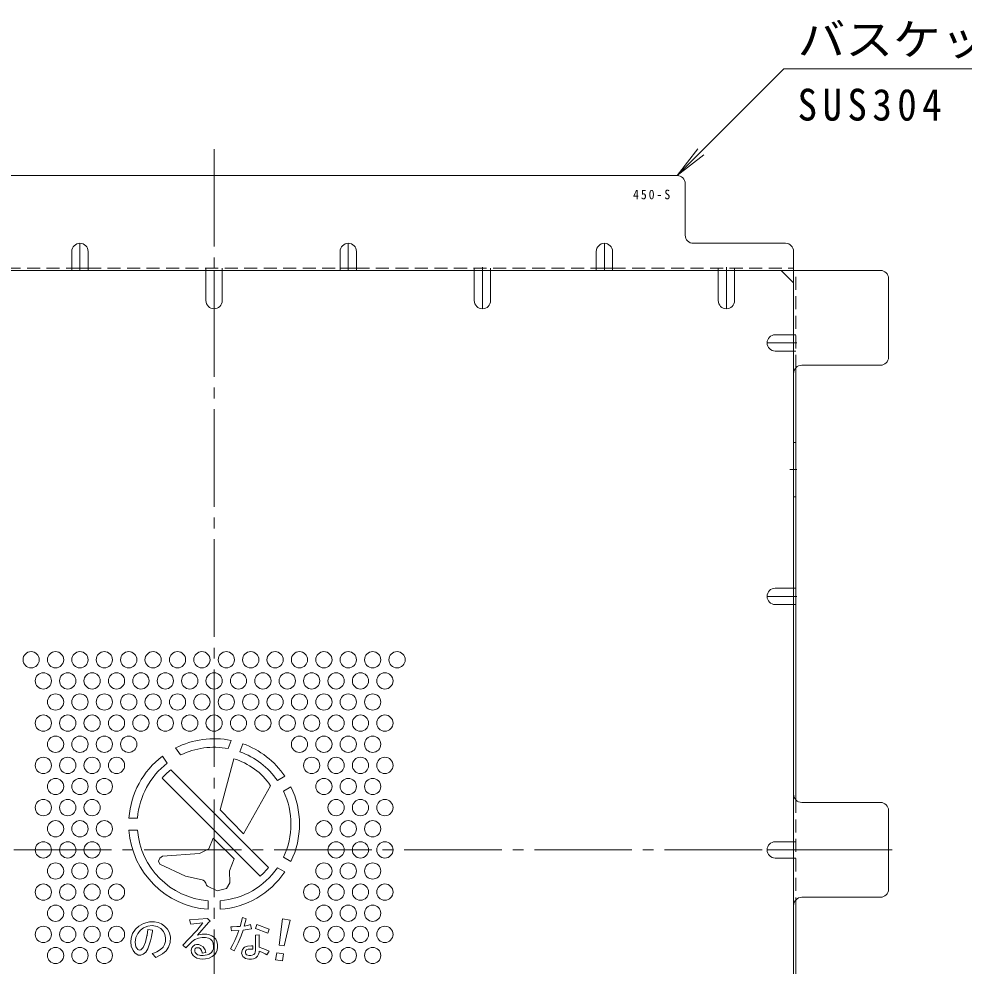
# Model space of a CAD drawing. Units: millimetres at full size, sheet at 1:4; details may follow other scales. Extents: x -744 to 1008, y -779 to 706.
# Drawn here: x 355 to 703.7, y 346 to 695.4 of the extents above; entities that cross this region are included whole.
import ezdxf
from ezdxf.enums import TextEntityAlignment as Align

# ---------------------------------------------------------------- set-up
doc = ezdxf.new("R2010")
doc.units = ezdxf.units.MM
doc.header["$LTSCALE"] = 4
for name, pattern in [('CHAIN1', [8, 5, -1, 1, -1]), ('CHAIN2', [12, 9, -1, 1, -1]), ('DASHED1', [1.8, 1.2, -0.6])]:
    doc.linetypes.add(name, pattern=pattern)
for name, color, linetype, lineweight in [('A-5_文字', 7, 'Continuous', 9), ('A-6_寸法', 2, 'Continuous', 9), ('A-7_ハッチ', 2, 'Continuous', 9), ('A-8_記号', 2, 'Continuous', 9), ('A-C_SENKIRI', 3, 'Continuous', 9)]:
    doc.layers.add(name, color=color, linetype=linetype, lineweight=lineweight)
doc.styles.add('ＭＳ ゴシック', font='')
doc.styles.get('ＭＳ ゴシック').set_extended_font_data('MS Gothic')

msp = doc.modelspace()

# ---------------------------------------------------------------- linework, layer by layer
at = {"layer": 'A-5_文字'}
for p, q in [((637.172, 676.964), (597.831, 637.624)), ((769.378, 676.964), (637.172, 676.964)), ((597.831, 637.624), (605.441, 647.54)), ((597.831, 637.624), (607.748, 645.233))]:
    msp.add_line(p, q, dxfattribs=at)
at = {"layer": 'A-6_寸法'}
for centre in [(359.532, 458.968), (368.532, 458.968), (377.532, 458.968), (386.532, 458.968), (395.532, 458.968), (404.532, 458.968), (413.532, 458.968), (422.532, 458.968), (431.532, 458.968), (440.532, 458.968), (449.532, 458.968), (458.532, 458.968), (467.532, 458.968), (476.532, 458.968), (485.532, 458.968), (494.532, 458.968), (364.032, 451.174), (373.032, 451.174), (382.032, 451.174), (391.032, 451.174), (400.032, 451.174), (409.032, 451.174), (418.032, 451.174), (427.032, 451.174), (436.032, 451.174), (445.032, 451.174), (454.032, 451.174), (463.032, 451.174), (472.032, 451.174), (481.032, 451.174), (490.032, 451.174), (368.532, 443.38), (377.532, 443.38), (386.532, 443.38), (395.532, 443.38), (404.532, 443.38), (413.532, 443.38), (422.532, 443.38), (431.532, 443.38), (440.532, 443.38), (449.532, 443.38), (458.532, 443.38), (467.532, 443.38), (476.532, 443.38), (485.532, 443.38), (364.032, 435.585), (373.032, 435.585), (382.032, 435.585), (391.032, 435.585), (400.032, 435.585), (409.032, 435.585), (418.032, 435.585), (427.032, 435.585), (436.032, 435.585), (445.032, 435.585), (454.032, 435.585), (463.032, 435.585), (472.032, 435.585), (481.032, 435.585), (490.032, 435.585), (368.532, 427.791), (377.532, 427.791), (386.532, 427.791), (395.532, 427.791), (458.532, 427.791), (467.532, 427.791), (476.532, 427.791), (485.532, 427.791), (364.032, 419.997), (373.032, 419.997), (382.032, 419.997), (391.032, 419.997), (463.032, 419.997), (472.032, 419.997), (481.032, 419.997), (490.032, 419.997), (368.532, 412.203), (377.532, 412.203), (386.532, 412.203), (467.532, 412.203), (476.532, 412.203), (485.532, 412.203), (364.032, 404.408), (373.032, 404.408), (382.032, 404.408), (472.032, 404.408), (481.032, 404.408), (490.032, 404.408), (368.532, 396.614), (377.532, 396.614), (386.532, 396.614), (467.532, 396.614), (476.532, 396.614), (485.532, 396.614), (364.032, 388.82), (373.032, 388.82), (382.032, 388.82), (472.032, 388.82), (481.032, 388.82), (490.032, 388.82), (368.532, 381.026), (377.532, 381.026), (386.532, 381.026), (467.532, 381.026), (476.532, 381.026), (485.532, 381.026), (364.032, 373.232), (373.032, 373.232), (382.032, 373.232), (391.032, 373.232), (463.032, 373.232), (472.032, 373.232), (481.032, 373.232), (490.032, 373.232), (368.532, 365.437), (377.532, 365.437), (386.532, 365.437), (467.532, 365.437), (476.532, 365.437), (485.532, 365.437), (364.032, 357.643), (373.032, 357.643), (382.032, 357.643), (391.032, 357.643), (463.032, 357.643), (472.032, 357.643), (481.032, 357.643), (490.032, 357.643), (368.532, 349.849), (377.532, 349.849), (386.532, 349.849), (467.532, 349.849), (476.532, 349.849), (485.532, 349.849)]:
    msp.add_circle(centre, 3, dxfattribs=at)
at = {"layer": 'A-7_ハッチ', "linetype": 'CHAIN2'}
for p, q in [((427.032, 647.417), (427.032, 130.223)), ((677.189, 388.82), (177.307, 388.82))]:
    msp.add_line(p, q, dxfattribs=at)
at = {"layer": 'A-7_ハッチ'}
for p, q in [((597.831, 637.624), (256.233, 637.624)), ((600.831, 615.624), (600.831, 634.624)), ((637.832, 612.624), (603.831, 612.624)), ((640.832, 168.017), (640.832, 609.624)), ((181.229, 602.624), (672.836, 602.624)), ((374.532, 603.424), (380.532, 603.424)), ((473.532, 603.424), (479.532, 603.424)), ((568.032, 603.424), (574.032, 603.424)), ((640.832, 598.011), (636.22, 602.624)), ((675.836, 570.623), (675.836, 599.624)), ((641.632, 566.667), (641.632, 407.281)), ((643.832, 567.623), (672.836, 567.623)), ((672.836, 406.32), (643.832, 406.32)), ((675.836, 374.32), (675.836, 403.32)), ((643.832, 371.32), (672.836, 371.32)), ((641.632, 210.978), (641.632, 370.359))]:
    msp.add_line(p, q, dxfattribs=at)
at = {"layer": 'A-7_ハッチ', "linetype": 'DASHED1'}
for p, q in [((286.032, 603.424), (374.532, 603.424)), ((380.532, 603.424), (473.532, 603.424)), ((424.032, 602.624), (424.032, 603.424)), ((430.032, 602.624), (430.032, 603.424)), ((479.532, 603.424), (568.032, 603.424)), ((523.032, 602.624), (523.032, 603.424)), ((529.032, 602.624), (529.032, 603.424)), ((574.032, 603.424), (640.832, 603.424)), ((613.032, 602.624), (613.032, 603.424)), ((619.032, 602.624), (619.032, 603.424)), ((641.632, 566.667), (641.632, 602.624)), ((640.832, 578.882), (641.632, 578.882)), ((640.832, 572.882), (641.632, 572.882)), ((640.832, 485.351), (641.632, 485.351)), ((640.832, 479.351), (641.632, 479.351)), ((641.632, 407.281), (641.632, 370.359)), ((640.832, 391.82), (641.632, 391.82)), ((640.832, 385.82), (641.632, 385.82))]:
    msp.add_line(p, q, dxfattribs=at)
at = {"layer": 'A-7_ハッチ'}
for centre, start, end in [((597.831, 634.624), 0, 90), ((603.831, 615.624), 180, 270), ((637.832, 609.624), 0, 90), ((672.836, 599.624), 0, 90), ((672.836, 570.623), 270, 0), ((643.832, 564.623), 90, 180), ((643.832, 409.32), 180, 270), ((672.836, 403.32), 0, 90), ((672.836, 374.32), 270, 0), ((643.832, 368.32), 90, 180)]:
    msp.add_arc(centre, 3, start, end, dxfattribs=at)
at = {"layer": 'A-8_記号', "linetype": 'CHAIN1'}
for p, q in [((377.532, 602.624), (377.532, 612.624)), ((476.532, 602.624), (476.532, 612.624)), ((571.032, 602.624), (571.032, 612.624)), ((427.032, 602.624), (427.032, 588.474)), ((526.032, 603.824), (526.032, 588.474)), ((616.032, 603.824), (616.032, 588.474)), ((642.032, 575.882), (631.032, 575.882)), ((639.486, 529.116), (642.032, 529.116)), ((642.032, 482.351), (631.032, 482.351)), ((643.54, 388.82), (631.032, 388.82))]:
    msp.add_line(p, q, dxfattribs=at)
at = {"layer": 'A-8_記号'}
for p, q in [((374.532, 609.624), (374.532, 602.624)), ((380.532, 609.624), (380.532, 602.624)), ((473.532, 609.624), (473.532, 602.624)), ((479.532, 609.624), (479.532, 602.624)), ((568.032, 609.624), (568.032, 602.624)), ((574.032, 609.624), (574.032, 602.624)), ((424.032, 591.474), (424.032, 602.624)), ((430.032, 591.474), (430.032, 602.624)), ((523.032, 591.474), (523.032, 602.624)), ((529.032, 591.474), (529.032, 602.624)), ((613.032, 591.474), (613.032, 602.624)), ((619.032, 591.474), (619.032, 602.624)), ((634.032, 578.882), (640.832, 578.882)), ((634.032, 572.882), (640.832, 572.882)), ((641.632, 539.116), (640.832, 539.116)), ((641.632, 519.116), (640.832, 519.116)), ((634.032, 485.351), (640.832, 485.351)), ((634.032, 479.351), (640.832, 479.351)), ((634.032, 391.82), (640.832, 391.82)), ((634.032, 385.82), (640.832, 385.82))]:
    msp.add_line(p, q, dxfattribs=at)
for centre, start, end in [((377.532, 609.624), 0, 180), ((476.532, 609.624), 0, 180), ((571.032, 609.624), 0, 180), ((427.032, 591.474), 180, 0), ((526.032, 591.474), 180, 0), ((616.032, 591.474), 180, 0), ((634.032, 575.882), 90, 270), ((634.032, 482.351), 90, 270), ((634.032, 388.82), 90, 270)]:
    msp.add_arc(centre, 3, start, end, dxfattribs=at)
at = {"layer": 'A-C_SENKIRI'}
for p, q in [((412.836, 426.44), (414.664, 423.83)), ((433.301, 429.19), (432.21, 426.193)), ((437.648, 427.977), (436.571, 425.017)), ((409.755, 420.797), (407.947, 423.38)), ((434.267, 422.459), (429.322, 403.569)), ((411.011, 418.351), (447.063, 382.299)), ((450.381, 414.399), (453.117, 415.978)), ((407.815, 415.309), (444.021, 379.103)), ((447.868, 412.494), (437.881, 394.684)), ((452.631, 410.502), (455.367, 412.081)), ((429.322, 403.569), (437.881, 394.684)), ((395.613, 400.57), (398.771, 400.57)), ((395.613, 396.07), (398.771, 396.07)), ((426.662, 393.156), (434.395, 385.454)), ((406.982, 385.763), (406.484, 384.632)), ((406.484, 384.632), (406.982, 383.579)), ((407.949, 386.537), (406.982, 385.763)), ((421.68, 387.492), (407.949, 386.537)), ((432.663, 381.038), (434.395, 385.454)), ((455.367, 384.559), (452.631, 386.138)), ((416.496, 379.143), (406.982, 383.579)), ((432.892, 376.685), (432.663, 381.038)), ((453.117, 380.662), (450.381, 382.241)), ((422.572, 377.759), (416.496, 379.143)), ((424.007, 376.493), (424.278, 375.748)), ((424.604, 375.392), (424.278, 375.748)), ((428.171, 373.729), (424.604, 375.392)), ((428.171, 373.729), (431.588, 374.51)), ((431.588, 374.51), (432.892, 376.685)), ((424.782, 370.059), (424.782, 366.9)), ((429.282, 370.059), (429.282, 366.9)), ((424.645, 363.542), (417.937, 362.99)), ((425.602, 362.486), (424.645, 363.542)), ((437.469, 363.888), (436.651, 360.57)), ((438.842, 363.43), (437.469, 363.888)), ((417.937, 362.99), (418.4, 361.421)), ((418.4, 361.421), (422.927, 361.899)), ((422.927, 361.899), (420.631, 359.12)), ((420.881, 357.377), (424.952, 361.983)), ((424.952, 361.983), (425.602, 362.486)), ((433.856, 360.455), (433.206, 360.415)), ((433.206, 360.415), (433.449, 358.978)), ((435.376, 360.504), (433.856, 360.455)), ((436.651, 360.57), (435.376, 360.504)), ((438.09, 360.701), (438.842, 363.43)), ((439.316, 360.929), (438.09, 360.701)), ((440.493, 361.24), (439.316, 360.929)), ((440.852, 359.736), (440.493, 361.24)), ((442.796, 361.228), (442.251, 359.804)), ((447.402, 359.576), (442.796, 361.228)), ((452.271, 363.37), (450.972, 353.716)), ((455.038, 362.882), (452.271, 363.37)), ((402.26, 357.11), (401.729, 354.754)), ((402.298, 357.322), (402.598, 359.419)), ((404.354, 359.162), (402.598, 359.419)), ((404.296, 358.707), (404.354, 359.162)), ((420.631, 359.12), (417.723, 355.987)), ((422.017, 357.614), (420.881, 357.377)), ((421.215, 356.279), (422.635, 356.452)), ((422.655, 357.699), (422.017, 357.614)), ((422.635, 356.452), (423.843, 356.439)), ((423.356, 357.71), (422.655, 357.699)), ((424.333, 357.668), (423.356, 357.71)), ((425.279, 357.476), (424.333, 357.668)), ((426.213, 357.105), (425.279, 357.476)), ((426.914, 356.658), (426.213, 357.105)), ((427.626, 355.819), (426.914, 356.658)), ((433.449, 358.978), (436.191, 359.066)), ((435.461, 357.164), (434.665, 355.395)), ((436.191, 359.066), (435.461, 357.164)), ((435.926, 354.511), (437.054, 357.12)), ((437.054, 357.12), (437.739, 359.177)), ((437.739, 359.177), (439.234, 359.409)), ((439.234, 359.409), (440.852, 359.736)), ((442.251, 359.804), (446.804, 358.064)), ((443.67, 357.501), (442.321, 357.409)), ((442.321, 357.409), (442.321, 353.265)), ((443.715, 352.909), (443.67, 357.501)), ((446.804, 358.064), (447.402, 359.576)), ((401.729, 354.754), (400.908, 352.824)), ((417.723, 355.987), (415.453, 353.664)), ((415.453, 353.664), (416.608, 352.655)), ((416.608, 352.655), (418.971, 355.071)), ((419.214, 353.208), (418.796, 352.688)), ((418.971, 355.071), (419.887, 355.748)), ((419.892, 353.738), (419.214, 353.208)), ((419.887, 355.748), (421.215, 356.279)), ((420.547, 353.885), (419.892, 353.738)), ((421.416, 353.908), (420.547, 353.885)), ((422.195, 353.592), (421.416, 353.908)), ((422.941, 353.083), (422.195, 353.592)), ((423.675, 351.965), (422.941, 353.083)), ((423.843, 356.439), (424.905, 356.226)), ((424.905, 356.226), (425.688, 355.854)), ((425.688, 355.854), (426.286, 355.204)), ((426.286, 355.204), (426.705, 354.364)), ((426.705, 354.364), (426.868, 353.295)), ((426.868, 353.295), (426.787, 352.317)), ((428.062, 354.991), (427.626, 355.819)), ((428.305, 353.908), (428.062, 354.991)), ((428.339, 352.937), (428.305, 353.908)), ((433.98, 353.958), (433.073, 352.255)), ((434.665, 355.395), (433.98, 353.958)), ((434.444, 351.569), (435.926, 354.511)), ((439.316, 353.343), (438.254, 352.918)), ((440.768, 353.466), (439.316, 353.343)), ((441.315, 353.395), (440.768, 353.466)), ((442.321, 353.265), (442.295, 351.964)), ((418.796, 352.688), (418.593, 351.875)), ((418.593, 351.875), (418.74, 350.791)), ((418.74, 350.791), (419.271, 349.888)), ((419.271, 349.888), (419.892, 349.323)), ((419.88, 351.943), (420.095, 352.406)), ((419.88, 351.423), (419.88, 351.943)), ((420.072, 350.949), (419.88, 351.423)), ((420.524, 350.407), (420.072, 350.949)), ((420.095, 352.406), (420.456, 352.654)), ((420.456, 352.654), (420.942, 352.733)), ((420.931, 350.125), (420.524, 350.407)), ((421.586, 349.91), (420.931, 350.125)), ((420.942, 352.733), (421.495, 352.654)), ((421.495, 352.654), (421.958, 352.315)), ((421.981, 349.865), (421.586, 349.91)), ((421.958, 352.315), (422.365, 351.694)), ((423.04, 349.87), (421.981, 349.865)), ((422.365, 351.694), (422.625, 350.994)), ((422.625, 350.994), (422.665, 350.769)), ((423.994, 350.969), (422.665, 350.769)), ((424.466, 350.084), (423.04, 349.87)), ((423.994, 350.969), (423.675, 351.965)), ((425.248, 350.358), (424.466, 350.084)), ((426.009, 350.924), (425.248, 350.358)), ((426.488, 351.521), (426.009, 350.924)), ((426.34, 349.447), (427.3, 350.226)), ((426.787, 352.317), (426.488, 351.521)), ((427.3, 350.226), (427.785, 350.904)), ((427.785, 350.904), (428.169, 351.852)), ((428.169, 351.852), (428.339, 352.937)), ((433.073, 352.255), (434.444, 351.569)), ((437.467, 352.08), (437.194, 350.676)), ((437.194, 350.676), (437.584, 349.467)), ((438.254, 352.918), (437.467, 352.08)), ((437.584, 349.467), (438.559, 348.726)), ((438.624, 351.357), (438.585, 350.842)), ((438.585, 350.842), (438.701, 350.454)), ((438.755, 351.637), (438.624, 351.357)), ((438.701, 350.454), (438.983, 350.143)), ((439.009, 351.879), (438.755, 351.637)), ((438.983, 350.143), (439.488, 349.91)), ((439.589, 352.157), (439.009, 351.879)), ((439.488, 349.91), (439.886, 349.852)), ((440.35, 352.241), (439.589, 352.157)), ((439.886, 349.852), (440.566, 349.813)), ((440.566, 349.813), (441.129, 349.91)), ((441.129, 349.91), (441.664, 350.182)), ((441.664, 350.182), (442.023, 350.638)), ((442.023, 350.638), (442.207, 351.114)), ((442.207, 351.114), (442.305, 351.639)), ((442.305, 351.639), (442.295, 351.964)), ((442.392, 348.953), (443.047, 349.557)), ((443.047, 349.557), (443.438, 350.301)), ((443.438, 350.301), (443.614, 350.918)), ((443.614, 350.918), (443.702, 351.397)), ((443.702, 351.397), (444.61, 351.069)), ((445, 352.455), (443.715, 352.909)), ((444.61, 351.069), (445.907, 350.427)), ((445.983, 352.052), (445, 352.455)), ((445.907, 350.427), (446.449, 350.074)), ((447.318, 351.422), (445.983, 352.052)), ((446.449, 350.074), (447.318, 351.422)), ((450.184, 350.865), (449.731, 348.297)), ((452.673, 350.426), (450.184, 350.865)), ((452.22, 347.858), (452.673, 350.426)), ((419.892, 349.323), (420.648, 348.916)), ((420.648, 348.916), (421.732, 348.623)), ((421.732, 348.623), (422.873, 348.544)), ((422.873, 348.544), (423.844, 348.566)), ((423.844, 348.566), (425.211, 348.882)), ((425.211, 348.882), (426.34, 349.447)), ((438.559, 348.726), (439.845, 348.454)), ((439.845, 348.454), (440.868, 348.461)), ((440.868, 348.461), (441.598, 348.575)), ((441.598, 348.575), (442.392, 348.953)), ((449.731, 348.297), (452.22, 347.858))]:
    msp.add_line(p, q, dxfattribs=at)
for points in [[(421.68, 387.492), (425.087, 389.143), (426.662, 393.156)], [(400.908, 352.824), (399.999, 351.937), (399.356, 351.804), (398.868, 352.092), (398.18, 353.068), (397.873, 354.801), (398.149, 356.517), (398.884, 357.988), (399.865, 359.183), (401.029, 360.04), (402.53, 360.684), (404.154, 360.868), (406.054, 360.531), (407.371, 359.857), (408.382, 358.692), (408.872, 357.589), (409.118, 356.425), (409.056, 354.985), (408.719, 353.913), (408.198, 352.963), (407.249, 352.075), (405.931, 351.247), (405.012, 350.88), (404.123, 350.573), (405.533, 349.103), (408.045, 350.42), (409.332, 351.584), (410.22, 352.871), (410.833, 354.679), (410.956, 356.67), (410.588, 358.263), (409.822, 359.581), (408.781, 360.688), (407.643, 361.485), (406.39, 361.986), (405.001, 362.259), (403.225, 362.282), (401.039, 361.712), (399.309, 360.665), (398.011, 359.504)], [(450.972, 353.716), (452.897, 353.377), (455.038, 362.882)], [(398.011, 359.504), (396.986, 357.978), (396.462, 356.293), (396.326, 354.949), (396.485, 353.287), (397.123, 351.739), (397.738, 350.782), (399.035, 350.008), (399.946, 349.985), (400.88, 350.327), (401.836, 351.124), (402.565, 352.285), (402.952, 353.424), (403.521, 355.268), (403.908, 356.68), (404.045, 357.636), (404.296, 358.707)], [(441.315, 353.395), (441.291, 352.167), (440.35, 352.241)]]:
    msp.add_lwpolyline(points, dxfattribs=at)
for centre, radius, start, end in [((427.032, 398.32), 31.5, 78.52075, 116.78679), ((427.032, 398.32), 28.35, 79.47578, 115.8668), ((427.032, 398.32), 31.5, 34.09604, 70.30427), ((427.032, 398.32), 31.5, 127.29244, 175.90396), ((427.032, 398.32), 28.35, 34.55207, 70.33808), ((427.032, 398.32), 28.35, 127.54732, 175.44793), ((427.032, 398.32), 25.2, 34.22699, 73.31452), ((427.032, 398.32), 25.65, 128.65434, 138.52038), ((427.032, 398.32), 28.35, 334.55207, 25.44793), ((427.032, 398.32), 31.5, 334.09604, 25.90396), ((427.032, 398.32), 31.5, 184.09604, 265.90396), ((427.032, 398.32), 28.35, 184.55207, 265.44793), ((427.032, 398.32), 28.35, 274.55207, 325.44793), ((427.032, 398.32), 25.65, 311.47962, 321.34566), ((422.128, 375.809), 2, 20, 77.17135), ((427.032, 398.32), 31.5, 274.09604, 325.90396), ((399.625, 357.704), 2.7, 347.30733, 351.8699)]:
    msp.add_arc(centre, radius, start, end, dxfattribs=at)

# ---------------------------------------------------------------- texts
at = {"layer": 'A-5_文字', "color": 2, "style": 'ＭＳ ゴシック', "width": 1.1}
msp.add_text('バスケット本体', height=11.73, dxfattribs=at).set_placement((642.297, 678.464), align=Align.BOTTOM_LEFT)
at = {"layer": 'A-5_文字', "color": 2, "insert": (642.297, 657.724), "char_height": 11.73, "attachment_point": 7, "style": 'ＭＳ ゴシック'}
msp.add_mtext('\\T1.28;\\W0.9;SUS304', dxfattribs=at)
at = {"layer": 'A-5_文字', "color": 6, "insert": (581.591, 628.824), "char_height": 3.519, "attachment_point": 7, "style": 'ＭＳ ゴシック'}
msp.add_mtext('\\T1.34;\\W0.9;450-S', dxfattribs=at)

doc.saveas('drawing.dxf')
